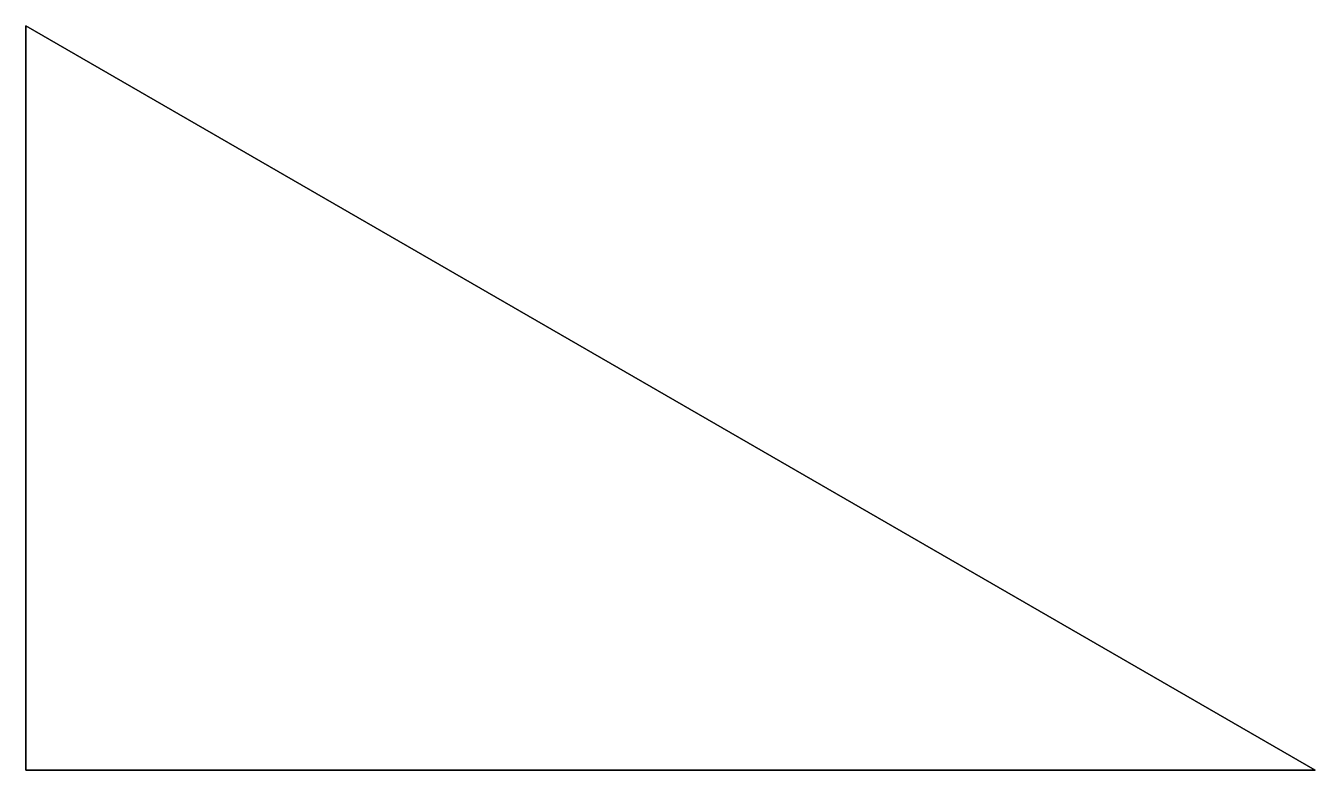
# Model space of a CAD drawing. Extents: x 45.4 to 99.4, y 1283.7 to 1314.9.
import ezdxf

# ---------------------------------------------------------------- set-up
doc = ezdxf.new("R2010")
doc.units = 0
doc.layers.get('0').update_dxf_attribs({"linetype": 'CONTINUOUS'})

msp = doc.modelspace()

# ---------------------------------------------------------------- linework, layer by layer
at = {"color": 7}
msp.add_polyline3d([(45.4, 1283.723, -5.088), (99.43, 1283.723, -5.088), (45.4, 1283.723, -7.632), (45.4, 1283.723, -5.088), (45.4, 1283.723, -7.632), (99.43, 1283.723, -5.088), (99.43, 1283.723, -7.632), (45.4, 1283.723, -7.632), (45.4, 1314.917, -5.088), (45.4, 1283.723, -5.088), (45.4, 1314.917, -7.632), (45.4, 1314.917, -5.088), (45.4, 1314.917, -7.632), (45.4, 1283.723, -5.088), (45.4, 1283.723, -7.632), (45.4, 1314.917, -7.632), (99.43, 1283.723, -5.088), (45.4, 1314.917, -5.088), (99.43, 1283.723, -7.632), (99.43, 1283.723, -5.088), (99.43, 1283.723, -7.632), (45.4, 1314.917, -5.088), (45.4, 1314.917, -7.632), (99.43, 1283.723, -7.632), (99.43, 1283.723, -7.632), (45.4, 1314.917, -7.632), (45.4, 1283.723, -7.632), (99.43, 1283.723, -7.632), (45.4, 1314.917, -5.088), (99.43, 1283.723, -5.088), (45.4, 1283.723, -5.088), (45.4, 1314.917, -5.088)], dxfattribs=at)

doc.saveas('drawing.dxf')
